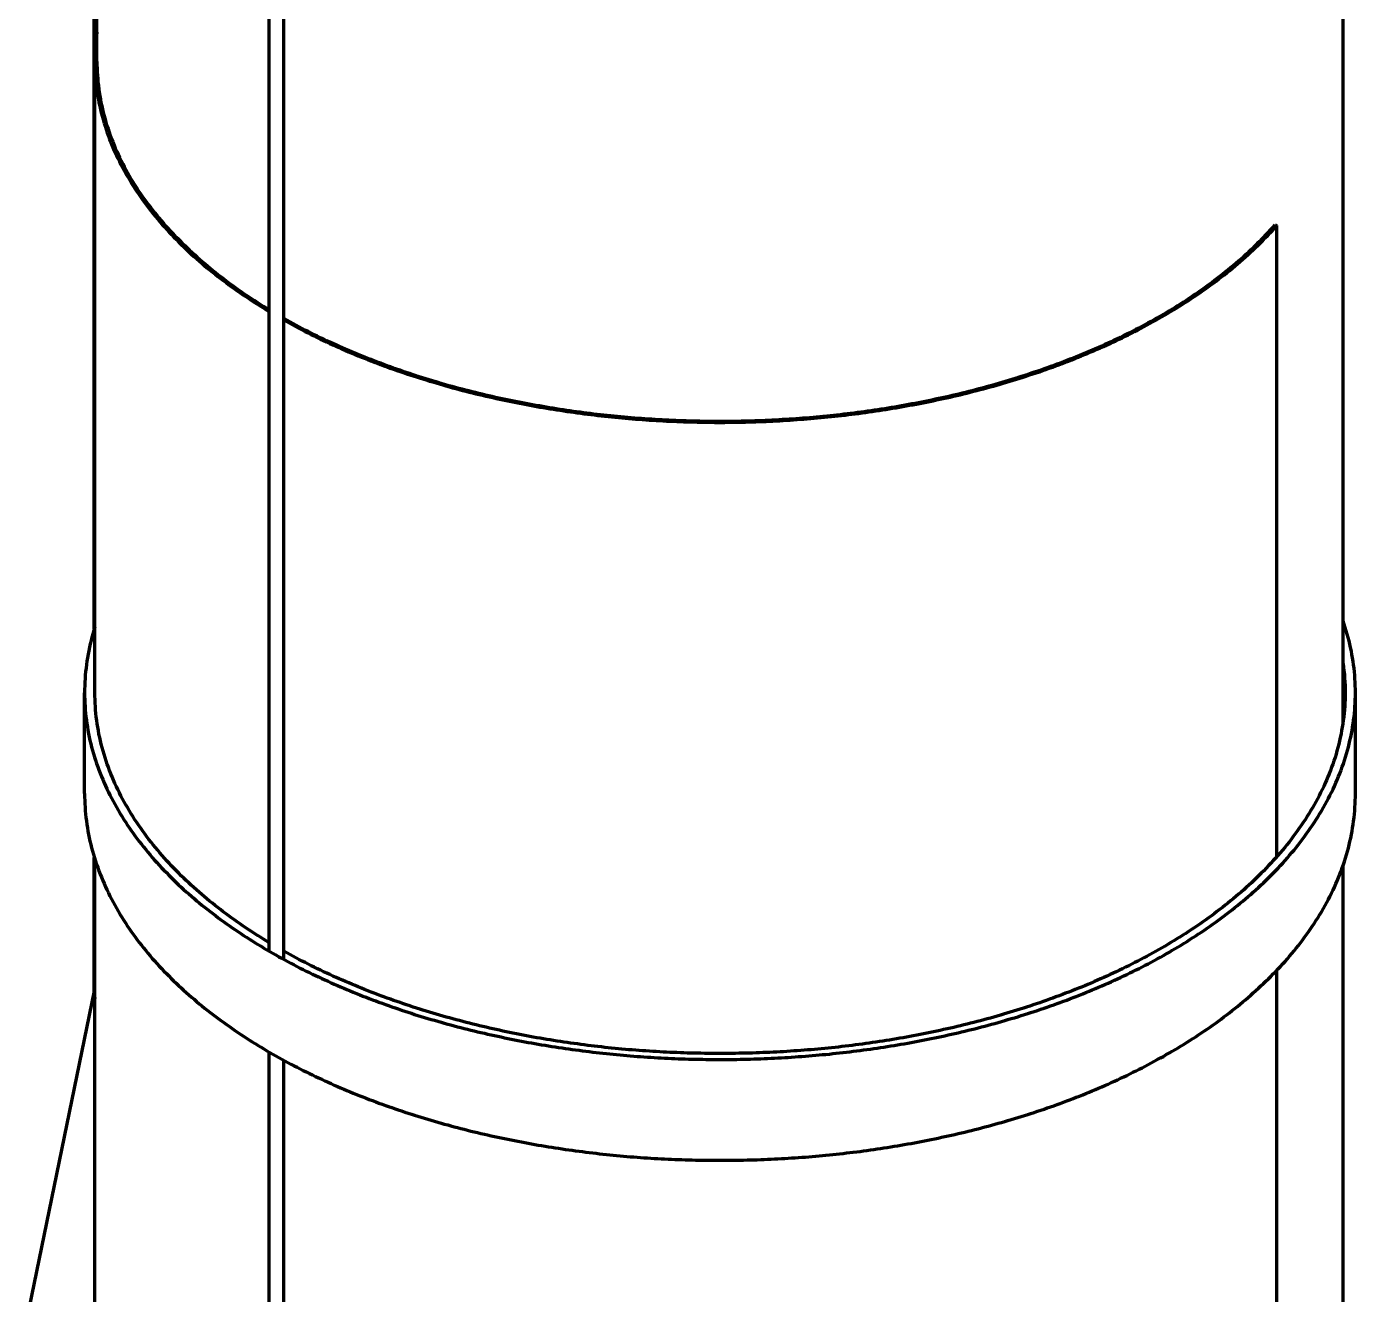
# Model space of a CAD drawing. Header units: millimetres. Extents: x 0 to 2208, y 0 to 420.
# Drawn here: x 184.68 to 204.03, y 59.32 to 77.79 of the extents above; entities that cross this region are included whole.
import ezdxf

# ---------------------------------------------------------------- set-up
doc = ezdxf.new("R2010")
doc.units = ezdxf.units.MM
doc.layers.add('01-VISIBLE', color=7, linetype='CONTINUOUS', lineweight=70)

msp = doc.modelspace()

# ---------------------------------------------------------------- linework, layer by layer
at = {"layer": '01-VISIBLE'}
for p, q in [((185.7, 77.284), (185.7, 84.519)), ((203.85, 67.662), (203.85, 84.519)), ((188.21, 64.322), (188.21, 81.179)), ((188.422, 64.202), (188.422, 81.057)), ((185.661, 69.017), (185.661, 78.657)), ((185.67, 68.088), (185.67, 77.284)), ((202.861, 74.905), (202.888, 74.897)), ((202.888, 65.701), (202.888, 74.897)), ((185.52, 66.618), (185.52, 68.088)), ((204.03, 66.618), (204.03, 68.088)), ((185.661, 63.709), (185.661, 65.689)), ((185.67, 58.113), (185.67, 65.66)), ((203.85, 45.569), (203.85, 65.57)), ((202.888, 55.727), (202.888, 64.047)), ((185.661, 63.744), (184.675, 58.947)), ((188.21, 41.982), (188.21, 62.852)), ((188.422, 41.86), (188.422, 62.733))]:
    msp.add_line(p, q, dxfattribs=at)
for points in [[(185.7, 77.71), (185.693, 77.657), (185.687, 77.604), (185.682, 77.551), (185.678, 77.498), (185.675, 77.444), (185.672, 77.391), (185.671, 77.337), (185.67, 77.284)], [(185.67, 77.284), (185.671, 77.233), (185.672, 77.183), (185.674, 77.132), (185.677, 77.082), (185.681, 77.032), (185.686, 76.982), (185.691, 76.931), (185.697, 76.881), (185.704, 76.831), (185.712, 76.781), (185.721, 76.732), (185.73, 76.682), (185.741, 76.633), (185.752, 76.583), (185.763, 76.534), (185.776, 76.486), (185.789, 76.437), (185.804, 76.388), (185.818, 76.34), (185.834, 76.292), (185.85, 76.244), (185.867, 76.197), (185.885, 76.15), (185.903, 76.103), (185.922, 76.056), (185.942, 76.009), (185.962, 75.963), (185.983, 75.917), (186.005, 75.872), (186.027, 75.826), (186.05, 75.781), (186.074, 75.737), (186.098, 75.692), (186.122, 75.648), (186.148, 75.605), (186.173, 75.561), (186.199, 75.518), (186.226, 75.475), (186.254, 75.433), (186.281, 75.391), (186.31, 75.349), (186.338, 75.307), (186.368, 75.266), (186.397, 75.226), (186.428, 75.185), (186.458, 75.145), (186.489, 75.105), (186.521, 75.066), (186.553, 75.027), (186.585, 74.988), (186.618, 74.949), (186.651, 74.911), (186.684, 74.873), (186.718, 74.836), (186.752, 74.799), (186.787, 74.762), (186.821, 74.726), (186.857, 74.689), (186.892, 74.654), (186.928, 74.618), (186.964, 74.583), (187.001, 74.548), (187.038, 74.513), (187.075, 74.479), (187.112, 74.445), (187.15, 74.412), (187.188, 74.378), (187.226, 74.345), (187.264, 74.313), (187.303, 74.28), (187.342, 74.248), (187.381, 74.217), (187.421, 74.185), (187.46, 74.154), (187.5, 74.123), (187.54, 74.092), (187.581, 74.062), (187.621, 74.032), (187.662, 74.002), (187.703, 73.973), (187.744, 73.944), (187.786, 73.915), (187.827, 73.886), (187.869, 73.858), (187.911, 73.83), (187.953, 73.802), (187.996, 73.775), (188.038, 73.748), (188.081, 73.721), (188.124, 73.694), (188.167, 73.668), (188.21, 73.642)], [(185.7, 77.284), (185.701, 77.234), (185.702, 77.184), (185.704, 77.134), (185.707, 77.084), (185.711, 77.034), (185.715, 76.984), (185.721, 76.934), (185.727, 76.885), (185.734, 76.835), (185.742, 76.786), (185.75, 76.737), (185.759, 76.687), (185.77, 76.638), (185.78, 76.59), (185.792, 76.541), (185.805, 76.492), (185.818, 76.444), (185.832, 76.396), (185.846, 76.348), (185.862, 76.301), (185.878, 76.253), (185.895, 76.206), (185.912, 76.159), (185.93, 76.113), (185.949, 76.066), (185.968, 76.02), (185.988, 75.974), (186.009, 75.929), (186.031, 75.884), (186.053, 75.839), (186.075, 75.794), (186.098, 75.75), (186.122, 75.706), (186.146, 75.662), (186.171, 75.618), (186.196, 75.575), (186.222, 75.533), (186.249, 75.49), (186.276, 75.448), (186.303, 75.406), (186.331, 75.365), (186.36, 75.323), (186.389, 75.283), (186.418, 75.242), (186.448, 75.202), (186.478, 75.162), (186.509, 75.123), (186.54, 75.083), (186.571, 75.044), (186.603, 75.006), (186.635, 74.968), (186.668, 74.93), (186.701, 74.892), (186.734, 74.855), (186.768, 74.818), (186.802, 74.782), (186.837, 74.745), (186.872, 74.709), (186.907, 74.674), (186.942, 74.638), (186.978, 74.603), (187.014, 74.569), (187.05, 74.534), (187.087, 74.5), (187.124, 74.467), (187.161, 74.433), (187.199, 74.4), (187.236, 74.367), (187.275, 74.335), (187.313, 74.303), (187.351, 74.271), (187.39, 74.239), (187.429, 74.208), (187.468, 74.177), (187.508, 74.146), (187.548, 74.116), (187.588, 74.085), (187.628, 74.056), (187.668, 74.026), (187.709, 73.997), (187.749, 73.968), (187.79, 73.939), (187.832, 73.911), (187.873, 73.882), (187.914, 73.854), (187.956, 73.827), (187.998, 73.8), (188.04, 73.772), (188.082, 73.746), (188.125, 73.719), (188.167, 73.693), (188.21, 73.667)], [(188.422, 73.543), (188.466, 73.518), (188.509, 73.494), (188.553, 73.47), (188.597, 73.446), (188.641, 73.422), (188.686, 73.399), (188.73, 73.376), (188.775, 73.353), (188.819, 73.331), (188.864, 73.308), (188.909, 73.286), (188.954, 73.264), (188.999, 73.243), (189.044, 73.221), (189.09, 73.2), (189.135, 73.179), (189.181, 73.159), (189.226, 73.138), (189.272, 73.118), (189.318, 73.098), (189.364, 73.078), (189.41, 73.058), (189.456, 73.039), (189.502, 73.02), (189.548, 73.001), (189.595, 72.982), (189.641, 72.964), (189.688, 72.945), (189.734, 72.927), (189.781, 72.909), (189.828, 72.892), (189.875, 72.874), (189.922, 72.857), (189.969, 72.84), (190.016, 72.823), (190.063, 72.806), (190.11, 72.79), (190.158, 72.773), (190.205, 72.757), (190.252, 72.742), (190.3, 72.726), (190.347, 72.71), (190.395, 72.695), (190.443, 72.68), (190.491, 72.665), (190.538, 72.651), (190.586, 72.636), (190.634, 72.622), (190.682, 72.608), (190.73, 72.594), (190.778, 72.58), (190.826, 72.566), (190.875, 72.553), (190.923, 72.54), (190.971, 72.527), (191.02, 72.514), (191.068, 72.502), (191.117, 72.489), (191.165, 72.477), (191.214, 72.465), (191.262, 72.453), (191.311, 72.441), (191.359, 72.43), (191.408, 72.418), (191.457, 72.407), (191.506, 72.396), (191.555, 72.385), (191.604, 72.375), (191.652, 72.364), (191.701, 72.354), (191.75, 72.344), (191.799, 72.334), (191.848, 72.324), (191.898, 72.315), (191.947, 72.305), (191.996, 72.296), (192.045, 72.287), (192.094, 72.278), (192.144, 72.27), (192.193, 72.261), (192.242, 72.253), (192.292, 72.244), (192.341, 72.236), (192.39, 72.229), (192.44, 72.221), (192.489, 72.213), (192.539, 72.206), (192.588, 72.199), (192.638, 72.192), (192.687, 72.185), (192.737, 72.178), (192.786, 72.172), (192.836, 72.165), (192.886, 72.159), (192.935, 72.153), (192.985, 72.147), (193.035, 72.142), (193.084, 72.136), (193.134, 72.131), (193.184, 72.126), (193.234, 72.121), (193.284, 72.116), (193.333, 72.111), (193.383, 72.106), (193.433, 72.102), (193.483, 72.098), (193.533, 72.094), (193.583, 72.09), (193.632, 72.086), (193.682, 72.083), (193.732, 72.079), (193.782, 72.076), (193.832, 72.073), (193.882, 72.07), (193.932, 72.067), (193.982, 72.064), (194.032, 72.062), (194.082, 72.06), (194.132, 72.058), (194.182, 72.056), (194.232, 72.054), (194.282, 72.052), (194.332, 72.051), (194.382, 72.049), (194.432, 72.048), (194.482, 72.047), (194.532, 72.046), (194.582, 72.046), (194.632, 72.045), (194.682, 72.045), (194.732, 72.044), (194.782, 72.044), (194.832, 72.044), (194.882, 72.045), (194.932, 72.045), (194.982, 72.046), (195.032, 72.046), (195.082, 72.047), (195.132, 72.048), (195.182, 72.05), (195.232, 72.051), (195.282, 72.053), (195.332, 72.054), (195.382, 72.056), (195.432, 72.058), (195.482, 72.06), (195.532, 72.063), (195.582, 72.065), (195.632, 72.068), (195.682, 72.071), (195.732, 72.074), (195.782, 72.077), (195.832, 72.08), (195.882, 72.083), (195.932, 72.087), (195.981, 72.091), (196.031, 72.095), (196.081, 72.099), (196.131, 72.103), (196.181, 72.108), (196.231, 72.112), (196.28, 72.117), (196.33, 72.122), (196.38, 72.127), (196.43, 72.132), (196.479, 72.138), (196.529, 72.143), (196.579, 72.149), (196.629, 72.155), (196.678, 72.161), (196.728, 72.167), (196.777, 72.173), (196.827, 72.18), (196.877, 72.187), (196.926, 72.194), (196.976, 72.201), (197.025, 72.208), (197.075, 72.215), (197.124, 72.223), (197.174, 72.231), (197.223, 72.239), (197.272, 72.247), (197.322, 72.255), (197.371, 72.263), (197.42, 72.272), (197.47, 72.281), (197.519, 72.29), (197.568, 72.299), (197.617, 72.308), (197.666, 72.317), (197.715, 72.327), (197.764, 72.337), (197.813, 72.347), (197.862, 72.357), (197.911, 72.367), (197.96, 72.378), (198.009, 72.388), (198.058, 72.399), (198.107, 72.41), (198.155, 72.421), (198.204, 72.433), (198.253, 72.444), (198.302, 72.456), (198.35, 72.468), (198.399, 72.48), (198.447, 72.492), (198.496, 72.505), (198.544, 72.518), (198.592, 72.53), (198.641, 72.543), (198.689, 72.557), (198.737, 72.57), (198.785, 72.584), (198.833, 72.597), (198.881, 72.611), (198.929, 72.625), (198.977, 72.64), (199.025, 72.654), (199.073, 72.669), (199.121, 72.684), (199.168, 72.699), (199.216, 72.714), (199.264, 72.73), (199.311, 72.746), (199.358, 72.762), (199.406, 72.778), (199.453, 72.794), (199.5, 72.811), (199.547, 72.827), (199.595, 72.844), (199.642, 72.861), (199.688, 72.879), (199.735, 72.896), (199.782, 72.914), (199.829, 72.932), (199.875, 72.95), (199.922, 72.968), (199.968, 72.987), (200.015, 73.006), (200.061, 73.025), (200.107, 73.044), (200.153, 73.063), (200.199, 73.083), (200.245, 73.103), (200.291, 73.123), (200.337, 73.143), (200.382, 73.164), (200.428, 73.185), (200.473, 73.206), (200.518, 73.227), (200.564, 73.248), (200.609, 73.27), (200.654, 73.292), (200.699, 73.314), (200.743, 73.337), (200.788, 73.359), (200.832, 73.382), (200.877, 73.405), (200.921, 73.429), (200.965, 73.452), (201.009, 73.476), (201.053, 73.5), (201.097, 73.524), (201.14, 73.549), (201.184, 73.574), (201.227, 73.599), (201.27, 73.624), (201.313, 73.65), (201.356, 73.676), (201.399, 73.702), (201.441, 73.728), (201.483, 73.755), (201.526, 73.782), (201.568, 73.809), (201.609, 73.836), (201.651, 73.864), (201.692, 73.892), (201.734, 73.92), (201.775, 73.949), (201.816, 73.978), (201.856, 74.007), (201.897, 74.036), (201.937, 74.066), (201.977, 74.096), (202.017, 74.126), (202.057, 74.157), (202.096, 74.187), (202.135, 74.219), (202.174, 74.25), (202.213, 74.282), (202.251, 74.314), (202.29, 74.346), (202.328, 74.379), (202.365, 74.411), (202.403, 74.445), (202.44, 74.478), (202.477, 74.512), (202.513, 74.546), (202.549, 74.581), (202.585, 74.615), (202.621, 74.651), (202.656, 74.686), (202.691, 74.722), (202.726, 74.758), (202.76, 74.794), (202.794, 74.831), (202.828, 74.868), (202.861, 74.905)], [(188.422, 73.518), (188.466, 73.494), (188.51, 73.47), (188.554, 73.446), (188.598, 73.422), (188.642, 73.399), (188.687, 73.375), (188.731, 73.352), (188.776, 73.33), (188.821, 73.307), (188.865, 73.285), (188.91, 73.263), (188.956, 73.241), (189.001, 73.22), (189.046, 73.198), (189.092, 73.177), (189.137, 73.156), (189.183, 73.136), (189.229, 73.115), (189.274, 73.095), (189.32, 73.075), (189.366, 73.055), (189.413, 73.036), (189.459, 73.016), (189.505, 72.997), (189.552, 72.978), (189.598, 72.96), (189.645, 72.941), (189.691, 72.923), (189.738, 72.905), (189.785, 72.887), (189.832, 72.869), (189.879, 72.852), (189.926, 72.835), (189.973, 72.818), (190.02, 72.801), (190.068, 72.784), (190.115, 72.768), (190.162, 72.752), (190.21, 72.736), (190.257, 72.72), (190.305, 72.704), (190.353, 72.689), (190.4, 72.674), (190.448, 72.659), (190.496, 72.644), (190.544, 72.629), (190.592, 72.615), (190.64, 72.601), (190.688, 72.587), (190.736, 72.573), (190.784, 72.559), (190.833, 72.545), (190.881, 72.532), (190.929, 72.519), (190.978, 72.506), (191.026, 72.493), (191.075, 72.481), (191.123, 72.468), (191.172, 72.456), (191.221, 72.444), (191.269, 72.432), (191.318, 72.421), (191.367, 72.409), (191.416, 72.398), (191.465, 72.387), (191.513, 72.376), (191.562, 72.365), (191.611, 72.355), (191.66, 72.344), (191.709, 72.334), (191.759, 72.324), (191.808, 72.314), (191.857, 72.304), (191.906, 72.295), (191.955, 72.286), (192.005, 72.276), (192.054, 72.267), (192.103, 72.259), (192.153, 72.25), (192.202, 72.241), (192.251, 72.233), (192.301, 72.225), (192.35, 72.217), (192.4, 72.209), (192.449, 72.202), (192.499, 72.194), (192.548, 72.187), (192.598, 72.18), (192.648, 72.173), (192.697, 72.166), (192.747, 72.159), (192.797, 72.153), (192.846, 72.146), (192.896, 72.14), (192.946, 72.134), (192.996, 72.128), (193.045, 72.123), (193.095, 72.117), (193.145, 72.112), (193.195, 72.107), (193.245, 72.102), (193.295, 72.097), (193.345, 72.092), (193.394, 72.088), (193.444, 72.084), (193.494, 72.079), (193.544, 72.075), (193.594, 72.071), (193.644, 72.068), (193.694, 72.064), (193.744, 72.061), (193.794, 72.058), (193.844, 72.055), (193.894, 72.052), (193.944, 72.049), (193.994, 72.046), (194.044, 72.044), (194.094, 72.042), (194.145, 72.04), (194.195, 72.038), (194.245, 72.036), (194.295, 72.034), (194.345, 72.033), (194.395, 72.032), (194.445, 72.031), (194.495, 72.03), (194.545, 72.029), (194.595, 72.028), (194.645, 72.028), (194.696, 72.027), (194.746, 72.027), (194.796, 72.027), (194.846, 72.027), (194.896, 72.028), (194.946, 72.028), (194.996, 72.029), (195.046, 72.029), (195.096, 72.03), (195.147, 72.031), (195.197, 72.033), (195.247, 72.034), (195.297, 72.036), (195.347, 72.037), (195.397, 72.039), (195.447, 72.041), (195.497, 72.044), (195.547, 72.046), (195.597, 72.049), (195.647, 72.051), (195.697, 72.054), (195.747, 72.057), (195.797, 72.06), (195.847, 72.064), (195.897, 72.067), (195.947, 72.071), (195.997, 72.075), (196.047, 72.079), (196.097, 72.083), (196.147, 72.087), (196.197, 72.092), (196.247, 72.096), (196.297, 72.101), (196.347, 72.106), (196.397, 72.111), (196.446, 72.116), (196.496, 72.122), (196.546, 72.127), (196.596, 72.133), (196.645, 72.139), (196.695, 72.145), (196.745, 72.152), (196.795, 72.158), (196.844, 72.165), (196.894, 72.171), (196.944, 72.178), (196.993, 72.185), (197.043, 72.193), (197.092, 72.2), (197.142, 72.208), (197.191, 72.215), (197.241, 72.223), (197.29, 72.232), (197.34, 72.24), (197.389, 72.248), (197.438, 72.257), (197.488, 72.266), (197.537, 72.275), (197.586, 72.284), (197.636, 72.293), (197.685, 72.303), (197.734, 72.312), (197.783, 72.322), (197.832, 72.332), (197.881, 72.342), (197.93, 72.353), (197.979, 72.363), (198.028, 72.374), (198.077, 72.385), (198.126, 72.396), (198.175, 72.407), (198.224, 72.419), (198.272, 72.43), (198.321, 72.442), (198.37, 72.454), (198.418, 72.466), (198.467, 72.479), (198.516, 72.491), (198.564, 72.504), (198.612, 72.517), (198.661, 72.53), (198.709, 72.543), (198.757, 72.556), (198.806, 72.57), (198.854, 72.584), (198.902, 72.598), (198.95, 72.612), (198.998, 72.627), (199.046, 72.641), (199.094, 72.656), (199.142, 72.671), (199.189, 72.686), (199.237, 72.701), (199.285, 72.717), (199.332, 72.733), (199.38, 72.749), (199.427, 72.765), (199.475, 72.781), (199.522, 72.798), (199.569, 72.815), (199.616, 72.832), (199.663, 72.849), (199.71, 72.866), (199.757, 72.884), (199.804, 72.902), (199.851, 72.92), (199.898, 72.938), (199.944, 72.956), (199.991, 72.975), (200.037, 72.994), (200.083, 73.013), (200.13, 73.032), (200.176, 73.052), (200.222, 73.071), (200.268, 73.091), (200.314, 73.111), (200.36, 73.132), (200.405, 73.152), (200.451, 73.173), (200.496, 73.194), (200.542, 73.216), (200.587, 73.237), (200.632, 73.259), (200.677, 73.281), (200.722, 73.303), (200.767, 73.325), (200.811, 73.348), (200.856, 73.371), (200.9, 73.394), (200.945, 73.418), (200.989, 73.441), (201.033, 73.465), (201.077, 73.489), (201.121, 73.514), (201.164, 73.538), (201.208, 73.563), (201.251, 73.588), (201.294, 73.614), (201.337, 73.64), (201.38, 73.665), (201.423, 73.692), (201.466, 73.718), (201.508, 73.745), (201.55, 73.772), (201.592, 73.799), (201.634, 73.826), (201.676, 73.854), (201.717, 73.882), (201.759, 73.911), (201.8, 73.939), (201.841, 73.968), (201.882, 73.997), (201.922, 74.027), (201.962, 74.056), (202.003, 74.086), (202.042, 74.117), (202.082, 74.147), (202.122, 74.178), (202.161, 74.209), (202.2, 74.241), (202.239, 74.273), (202.277, 74.305), (202.315, 74.337), (202.353, 74.37), (202.391, 74.403), (202.429, 74.436), (202.466, 74.47), (202.503, 74.504), (202.539, 74.538), (202.576, 74.572), (202.612, 74.607), (202.647, 74.642), (202.683, 74.678), (202.718, 74.714), (202.753, 74.75), (202.787, 74.786), (202.821, 74.823), (202.855, 74.86), (202.888, 74.897)], [(204.03, 68.088), (204.03, 68.139), (204.029, 68.19), (204.027, 68.241), (204.024, 68.291), (204.02, 68.342), (204.015, 68.393), (204.01, 68.443), (204.004, 68.494), (203.997, 68.544), (203.989, 68.595), (203.98, 68.645), (203.971, 68.695), (203.96, 68.745), (203.949, 68.794), (203.937, 68.844), (203.925, 68.893), (203.911, 68.942), (203.897, 68.991), (203.882, 69.04), (203.867, 69.088), (203.85, 69.137)], [(185.67, 69.046), (185.655, 68.997), (185.641, 68.948), (185.628, 68.898), (185.615, 68.849), (185.603, 68.799), (185.592, 68.749), (185.581, 68.699), (185.572, 68.648), (185.563, 68.598), (185.555, 68.547), (185.548, 68.497), (185.541, 68.446), (185.536, 68.395), (185.531, 68.344), (185.527, 68.293), (185.524, 68.242), (185.522, 68.19), (185.521, 68.139), (185.52, 68.088)], [(203.85, 68.514), (203.857, 68.461), (203.864, 68.408), (203.869, 68.355), (203.873, 68.302), (203.876, 68.248), (203.879, 68.195), (203.88, 68.141), (203.88, 68.088)], [(185.52, 68.088), (185.521, 68.038), (185.522, 67.988), (185.524, 67.938), (185.527, 67.888), (185.531, 67.838), (185.535, 67.788), (185.54, 67.738), (185.546, 67.688), (185.553, 67.639), (185.561, 67.589), (185.569, 67.54), (185.578, 67.491), (185.588, 67.442), (185.599, 67.393), (185.611, 67.344), (185.623, 67.296), (185.636, 67.247), (185.649, 67.199), (185.664, 67.151), (185.679, 67.103), (185.695, 67.056), (185.711, 67.009), (185.728, 66.962), (185.746, 66.915), (185.765, 66.868), (185.784, 66.822), (185.804, 66.776), (185.824, 66.73), (185.845, 66.685), (185.867, 66.64), (185.889, 66.595), (185.912, 66.55), (185.935, 66.506), (185.959, 66.462), (185.984, 66.418), (186.009, 66.375), (186.034, 66.332), (186.061, 66.289), (186.087, 66.247), (186.114, 66.205), (186.142, 66.163), (186.17, 66.122), (186.198, 66.08), (186.227, 66.04), (186.257, 65.999), (186.287, 65.959), (186.317, 65.919), (186.348, 65.88), (186.379, 65.84), (186.41, 65.802), (186.442, 65.763), (186.475, 65.725), (186.507, 65.687), (186.541, 65.649), (186.574, 65.612), (186.608, 65.575), (186.642, 65.538), (186.676, 65.502), (186.711, 65.466), (186.746, 65.43), (186.782, 65.395), (186.817, 65.36), (186.853, 65.325), (186.89, 65.291), (186.926, 65.257), (186.963, 65.223), (187.001, 65.189), (187.038, 65.156), (187.076, 65.123), (187.114, 65.091), (187.152, 65.058), (187.19, 65.026), (187.229, 64.994), (187.268, 64.963), (187.307, 64.932), (187.347, 64.901), (187.386, 64.87), (187.426, 64.84), (187.466, 64.81), (187.507, 64.78), (187.547, 64.751), (187.588, 64.722), (187.629, 64.693), (187.67, 64.664), (187.711, 64.636), (187.752, 64.608), (187.794, 64.58), (187.836, 64.552), (187.878, 64.525), (187.92, 64.498), (187.962, 64.471), (188.005, 64.445), (188.047, 64.419), (188.09, 64.393), (188.133, 64.367), (188.176, 64.342), (188.22, 64.316), (188.263, 64.291), (188.307, 64.267), (188.35, 64.242), (188.394, 64.218), (188.438, 64.194), (188.482, 64.17), (188.526, 64.147), (188.571, 64.123), (188.615, 64.1), (188.66, 64.077), (188.704, 64.055), (188.749, 64.033), (188.794, 64.01), (188.839, 63.989), (188.884, 63.967), (188.929, 63.946), (188.975, 63.924), (189.02, 63.903), (189.066, 63.883), (189.111, 63.862), (189.157, 63.842), (189.203, 63.822), (189.249, 63.802), (189.295, 63.782), (189.341, 63.763), (189.387, 63.743), (189.434, 63.724), (189.48, 63.706), (189.527, 63.687), (189.573, 63.669), (189.62, 63.65), (189.667, 63.632), (189.713, 63.615), (189.76, 63.597), (189.807, 63.58), (189.854, 63.563), (189.901, 63.546), (189.949, 63.529), (189.996, 63.512), (190.043, 63.496), (190.09, 63.48), (190.138, 63.464), (190.185, 63.448), (190.233, 63.432), (190.281, 63.417), (190.328, 63.402), (190.376, 63.387), (190.424, 63.372), (190.472, 63.357), (190.52, 63.343), (190.568, 63.329), (190.616, 63.315), (190.664, 63.301), (190.712, 63.287), (190.76, 63.274), (190.809, 63.26), (190.857, 63.247), (190.905, 63.234), (190.954, 63.221), (191.002, 63.209), (191.051, 63.196), (191.099, 63.184), (191.148, 63.172), (191.196, 63.16), (191.245, 63.149), (191.294, 63.137), (191.343, 63.126), (191.391, 63.115), (191.44, 63.104), (191.489, 63.093), (191.538, 63.082), (191.587, 63.072), (191.636, 63.061), (191.685, 63.051), (191.734, 63.041), (191.783, 63.032), (191.832, 63.022), (191.882, 63.012), (191.931, 63.003), (191.98, 62.994), (192.029, 62.985), (192.078, 62.976), (192.128, 62.968), (192.177, 62.959), (192.227, 62.951), (192.276, 62.943), (192.325, 62.935), (192.375, 62.927), (192.424, 62.92), (192.474, 62.912), (192.523, 62.905), (192.573, 62.898), (192.623, 62.891), (192.672, 62.884), (192.722, 62.878), (192.771, 62.871), (192.821, 62.865), (192.871, 62.859), (192.921, 62.853), (192.97, 62.847), (193.02, 62.842), (193.07, 62.836), (193.12, 62.831), (193.169, 62.826), (193.219, 62.821), (193.269, 62.816), (193.319, 62.811), (193.369, 62.807), (193.419, 62.802), (193.468, 62.798), (193.518, 62.794), (193.568, 62.79), (193.618, 62.786), (193.668, 62.783), (193.718, 62.78), (193.768, 62.776), (193.818, 62.773), (193.868, 62.77), (193.918, 62.768), (193.968, 62.765), (194.018, 62.762), (194.068, 62.76), (194.118, 62.758), (194.168, 62.756), (194.218, 62.754), (194.268, 62.753), (194.318, 62.751), (194.368, 62.75), (194.418, 62.749), (194.468, 62.747), (194.518, 62.747), (194.568, 62.746), (194.619, 62.745), (194.669, 62.745), (194.719, 62.745), (194.769, 62.745), (194.819, 62.745), (194.869, 62.745), (194.919, 62.745), (194.969, 62.746), (195.019, 62.746), (195.069, 62.747), (195.119, 62.748), (195.169, 62.749), (195.219, 62.751), (195.269, 62.752), (195.319, 62.754), (195.369, 62.756), (195.419, 62.757), (195.469, 62.76), (195.519, 62.762), (195.569, 62.764), (195.619, 62.767), (195.669, 62.77), (195.719, 62.772), (195.769, 62.775), (195.819, 62.779), (195.869, 62.782), (195.919, 62.786), (195.969, 62.789), (196.019, 62.793), (196.069, 62.797), (196.119, 62.801), (196.169, 62.805), (196.219, 62.81), (196.269, 62.815), (196.318, 62.819), (196.368, 62.824), (196.418, 62.829), (196.468, 62.835), (196.518, 62.84), (196.567, 62.846), (196.617, 62.851), (196.667, 62.857), (196.716, 62.863), (196.766, 62.87), (196.816, 62.876), (196.865, 62.883), (196.915, 62.889), (196.965, 62.896), (197.014, 62.903), (197.064, 62.91), (197.113, 62.918), (197.163, 62.925), (197.212, 62.933), (197.262, 62.941), (197.311, 62.949), (197.361, 62.957), (197.41, 62.966), (197.459, 62.974), (197.509, 62.983), (197.558, 62.992), (197.607, 63.001), (197.656, 63.01), (197.705, 63.019), (197.755, 63.029), (197.804, 63.039), (197.853, 63.049), (197.902, 63.059), (197.951, 63.069), (198, 63.079), (198.049, 63.09), (198.098, 63.101), (198.146, 63.112), (198.195, 63.123), (198.244, 63.134), (198.293, 63.145), (198.341, 63.157), (198.39, 63.169), (198.439, 63.181), (198.487, 63.193), (198.536, 63.205), (198.584, 63.218), (198.633, 63.231), (198.681, 63.244), (198.729, 63.257), (198.778, 63.27), (198.826, 63.283), (198.874, 63.297), (198.922, 63.311), (198.97, 63.325), (199.018, 63.339), (199.066, 63.353), (199.114, 63.368), (199.162, 63.383), (199.21, 63.398), (199.257, 63.413), (199.305, 63.428), (199.353, 63.444), (199.4, 63.46), (199.448, 63.475), (199.495, 63.492), (199.542, 63.508), (199.59, 63.524), (199.637, 63.541), (199.684, 63.558), (199.731, 63.575), (199.778, 63.592), (199.825, 63.61), (199.872, 63.628), (199.919, 63.646), (199.965, 63.664), (200.012, 63.682), (200.058, 63.701), (200.105, 63.719), (200.151, 63.738), (200.197, 63.757), (200.244, 63.777), (200.29, 63.796), (200.336, 63.816), (200.381, 63.836), (200.427, 63.857), (200.473, 63.877), (200.519, 63.898), (200.564, 63.919), (200.609, 63.94), (200.655, 63.961), (200.7, 63.983), (200.745, 64.005), (200.79, 64.027), (200.835, 64.049), (200.879, 64.071), (200.924, 64.094), (200.968, 64.117), (201.013, 64.14), (201.057, 64.164), (201.101, 64.187), (201.145, 64.211), (201.189, 64.236), (201.233, 64.26), (201.276, 64.285), (201.32, 64.31)], [(188.21, 64.446), (188.167, 64.472), (188.124, 64.498), (188.081, 64.525), (188.038, 64.552), (187.996, 64.579), (187.953, 64.607), (187.911, 64.634), (187.869, 64.662), (187.827, 64.691), (187.786, 64.719), (187.744, 64.748), (187.703, 64.777), (187.662, 64.807), (187.621, 64.836), (187.581, 64.866), (187.54, 64.897), (187.5, 64.927), (187.46, 64.958), (187.421, 64.989), (187.381, 65.021), (187.342, 65.052), (187.303, 65.084), (187.264, 65.117), (187.226, 65.149), (187.188, 65.182), (187.15, 65.216), (187.112, 65.249), (187.075, 65.283), (187.038, 65.317), (187.001, 65.352), (186.964, 65.387), (186.928, 65.422), (186.892, 65.458), (186.857, 65.493), (186.821, 65.53), (186.787, 65.566), (186.752, 65.603), (186.718, 65.64), (186.684, 65.677), (186.651, 65.715), (186.618, 65.753), (186.585, 65.792), (186.553, 65.831), (186.521, 65.87), (186.489, 65.909), (186.458, 65.949), (186.428, 65.989), (186.397, 66.03), (186.368, 66.07), (186.338, 66.112), (186.31, 66.153), (186.281, 66.195), (186.254, 66.237), (186.226, 66.279), (186.199, 66.322), (186.173, 66.365), (186.148, 66.409), (186.122, 66.452), (186.098, 66.496), (186.074, 66.541), (186.05, 66.586), (186.027, 66.631), (186.005, 66.676), (185.983, 66.721), (185.962, 66.767), (185.942, 66.814), (185.922, 66.86), (185.903, 66.907), (185.885, 66.954), (185.867, 67.001), (185.85, 67.048), (185.834, 67.096), (185.818, 67.144), (185.804, 67.192), (185.789, 67.241), (185.776, 67.29), (185.763, 67.338), (185.752, 67.388), (185.741, 67.437), (185.73, 67.486), (185.721, 67.536), (185.712, 67.586), (185.704, 67.635), (185.697, 67.685), (185.691, 67.735), (185.686, 67.786), (185.681, 67.836), (185.677, 67.886), (185.674, 67.937), (185.672, 67.987), (185.671, 68.037), (185.67, 68.088)], [(203.88, 68.088), (203.88, 68.037), (203.879, 67.987), (203.877, 67.937), (203.874, 67.886), (203.87, 67.836), (203.865, 67.786), (203.86, 67.736), (203.854, 67.686), (203.847, 67.636), (203.839, 67.586), (203.83, 67.536), (203.821, 67.487), (203.81, 67.437), (203.799, 67.388), (203.788, 67.339), (203.775, 67.29), (203.762, 67.242), (203.748, 67.193), (203.733, 67.145), (203.717, 67.097), (203.701, 67.049), (203.684, 67.002), (203.666, 66.955), (203.648, 66.908), (203.629, 66.861), (203.609, 66.814), (203.589, 66.768), (203.568, 66.722), (203.546, 66.677), (203.524, 66.632), (203.501, 66.587), (203.478, 66.542), (203.454, 66.498), (203.429, 66.454), (203.404, 66.41), (203.378, 66.366), (203.352, 66.323), (203.325, 66.281), (203.298, 66.238), (203.27, 66.196), (203.242, 66.154), (203.213, 66.113), (203.184, 66.072), (203.155, 66.031), (203.124, 65.991), (203.094, 65.95), (203.063, 65.911), (203.031, 65.871), (203, 65.832), (202.967, 65.793), (202.935, 65.755), (202.902, 65.717), (202.868, 65.679), (202.834, 65.642), (202.8, 65.604), (202.766, 65.568), (202.731, 65.531), (202.696, 65.495), (202.66, 65.459), (202.625, 65.424), (202.588, 65.389), (202.552, 65.354), (202.515, 65.319), (202.478, 65.285), (202.441, 65.251), (202.403, 65.217), (202.365, 65.184), (202.327, 65.151), (202.289, 65.119), (202.25, 65.086), (202.211, 65.054), (202.172, 65.022), (202.133, 64.991), (202.093, 64.96), (202.053, 64.929), (202.013, 64.898), (201.973, 64.868), (201.932, 64.838), (201.891, 64.808), (201.85, 64.779), (201.809, 64.75), (201.768, 64.721), (201.726, 64.692), (201.684, 64.664), (201.642, 64.636), (201.6, 64.608), (201.558, 64.581), (201.516, 64.554), (201.473, 64.527), (201.43, 64.5), (201.387, 64.474), (201.344, 64.448), (201.301, 64.422), (201.257, 64.396), (201.214, 64.371)], [(201.32, 64.31), (201.363, 64.335), (201.406, 64.36), (201.45, 64.386), (201.492, 64.412), (201.535, 64.438), (201.578, 64.465), (201.62, 64.492), (201.663, 64.519), (201.705, 64.546), (201.747, 64.573), (201.789, 64.601), (201.83, 64.629), (201.872, 64.658), (201.913, 64.686), (201.954, 64.715), (201.995, 64.744), (202.035, 64.774), (202.076, 64.804), (202.116, 64.834), (202.156, 64.864), (202.196, 64.895), (202.235, 64.925), (202.275, 64.957), (202.314, 64.988), (202.353, 65.02), (202.391, 65.052), (202.43, 65.084), (202.468, 65.117), (202.506, 65.15), (202.543, 65.183), (202.581, 65.217), (202.618, 65.251), (202.655, 65.285), (202.691, 65.319), (202.727, 65.354), (202.763, 65.389), (202.799, 65.425), (202.834, 65.46), (202.869, 65.496), (202.904, 65.533), (202.938, 65.569), (202.972, 65.606), (203.005, 65.644), (203.039, 65.681), (203.071, 65.719), (203.104, 65.758), (203.136, 65.796), (203.168, 65.835), (203.199, 65.874), (203.23, 65.914), (203.26, 65.954), (203.29, 65.994), (203.32, 66.035), (203.349, 66.076), (203.378, 66.117), (203.406, 66.158), (203.434, 66.2), (203.461, 66.242), (203.488, 66.285), (203.514, 66.328), (203.54, 66.371), (203.565, 66.414), (203.589, 66.458), (203.613, 66.502), (203.637, 66.546), (203.66, 66.591), (203.682, 66.636), (203.704, 66.681), (203.725, 66.727), (203.746, 66.773), (203.766, 66.819), (203.785, 66.865), (203.803, 66.912), (203.821, 66.959), (203.839, 67.006), (203.855, 67.053), (203.871, 67.101), (203.886, 67.149), (203.901, 67.197), (203.915, 67.245), (203.928, 67.293), (203.94, 67.342), (203.951, 67.391), (203.962, 67.44), (203.972, 67.489), (203.981, 67.539), (203.99, 67.588), (203.998, 67.638), (204.004, 67.687), (204.011, 67.737), (204.016, 67.787), (204.02, 67.837), (204.024, 67.887), (204.027, 67.937), (204.029, 67.988), (204.03, 68.038), (204.03, 68.088)], [(185.52, 66.618), (185.521, 66.568), (185.522, 66.518), (185.524, 66.468), (185.527, 66.418), (185.531, 66.368), (185.535, 66.318), (185.54, 66.268), (185.546, 66.219), (185.553, 66.169), (185.561, 66.12), (185.569, 66.07), (185.578, 66.021), (185.588, 65.972), (185.599, 65.923), (185.611, 65.874), (185.623, 65.826), (185.636, 65.778), (185.649, 65.729), (185.664, 65.681), (185.679, 65.634), (185.695, 65.586), (185.711, 65.539), (185.728, 65.492), (185.746, 65.445), (185.765, 65.399), (185.784, 65.352), (185.804, 65.306), (185.824, 65.261), (185.845, 65.215), (185.867, 65.17), (185.889, 65.125), (185.912, 65.081), (185.935, 65.036), (185.959, 64.992), (185.984, 64.949), (186.009, 64.905), (186.034, 64.862), (186.061, 64.82), (186.087, 64.777), (186.114, 64.735), (186.142, 64.693), (186.17, 64.652), (186.198, 64.611), (186.227, 64.57), (186.257, 64.529), (186.287, 64.489), (186.317, 64.449), (186.348, 64.41), (186.379, 64.371), (186.41, 64.332), (186.442, 64.293), (186.475, 64.255), (186.507, 64.217), (186.541, 64.18), (186.574, 64.142), (186.608, 64.105), (186.642, 64.069), (186.676, 64.032), (186.711, 63.996), (186.746, 63.961), (186.782, 63.925), (186.817, 63.89), (186.853, 63.856), (186.89, 63.821), (186.926, 63.787), (186.963, 63.753), (187.001, 63.72), (187.038, 63.686), (187.076, 63.653), (187.114, 63.621), (187.152, 63.589), (187.19, 63.557), (187.229, 63.525), (187.268, 63.493), (187.307, 63.462), (187.347, 63.431), (187.386, 63.401), (187.426, 63.37), (187.466, 63.34), (187.507, 63.311), (187.547, 63.281), (187.588, 63.252), (187.629, 63.223), (187.67, 63.195), (187.711, 63.166), (187.752, 63.138), (187.794, 63.11), (187.836, 63.083), (187.878, 63.056), (187.92, 63.028), (187.962, 63.002), (188.005, 62.975), (188.047, 62.949), (188.09, 62.923), (188.133, 62.897), (188.176, 62.872), (188.22, 62.847), (188.263, 62.822), (188.307, 62.797), (188.35, 62.772), (188.394, 62.748), (188.438, 62.724), (188.482, 62.7), (188.526, 62.677), (188.571, 62.654), (188.615, 62.631), (188.66, 62.608), (188.704, 62.585), (188.749, 62.563), (188.794, 62.541), (188.839, 62.519), (188.884, 62.497), (188.929, 62.476), (188.975, 62.455), (189.02, 62.434), (189.066, 62.413), (189.111, 62.392), (189.157, 62.372), (189.203, 62.352), (189.249, 62.332), (189.295, 62.312), (189.341, 62.293), (189.387, 62.274), (189.434, 62.255), (189.48, 62.236), (189.527, 62.217), (189.573, 62.199), (189.62, 62.181), (189.667, 62.163), (189.713, 62.145), (189.76, 62.127), (189.807, 62.11), (189.854, 62.093), (189.901, 62.076), (189.949, 62.059), (189.996, 62.043), (190.043, 62.026), (190.09, 62.01), (190.138, 61.994), (190.185, 61.978), (190.233, 61.963), (190.281, 61.947), (190.328, 61.932), (190.376, 61.917), (190.424, 61.902), (190.472, 61.888), (190.52, 61.873), (190.568, 61.859), (190.616, 61.845), (190.664, 61.831), (190.712, 61.817), (190.76, 61.804), (190.809, 61.791), (190.857, 61.777), (190.905, 61.764), (190.954, 61.752), (191.002, 61.739), (191.051, 61.727), (191.099, 61.714), (191.148, 61.702), (191.196, 61.691), (191.245, 61.679), (191.294, 61.667), (191.343, 61.656), (191.391, 61.645), (191.44, 61.634), (191.489, 61.623), (191.538, 61.612), (191.587, 61.602), (191.636, 61.592), (191.685, 61.582), (191.734, 61.572), (191.783, 61.562), (191.832, 61.552), (191.882, 61.543), (191.931, 61.534), (191.98, 61.524), (192.029, 61.516), (192.078, 61.507), (192.128, 61.498), (192.177, 61.49), (192.227, 61.481), (192.276, 61.473), (192.325, 61.465), (192.375, 61.458), (192.424, 61.45), (192.474, 61.443), (192.523, 61.435), (192.573, 61.428), (192.623, 61.421), (192.672, 61.415), (192.722, 61.408), (192.771, 61.402), (192.821, 61.395), (192.871, 61.389), (192.921, 61.383), (192.97, 61.377), (193.02, 61.372), (193.07, 61.366), (193.12, 61.361), (193.169, 61.356), (193.219, 61.351), (193.269, 61.346), (193.319, 61.341), (193.369, 61.337), (193.419, 61.333), (193.468, 61.328), (193.518, 61.324), (193.568, 61.32), (193.618, 61.317), (193.668, 61.313), (193.718, 61.31), (193.768, 61.307), (193.818, 61.304), (193.868, 61.301), (193.918, 61.298), (193.968, 61.295), (194.018, 61.293), (194.068, 61.29), (194.118, 61.288), (194.168, 61.286), (194.218, 61.285), (194.268, 61.283), (194.318, 61.281), (194.368, 61.28), (194.418, 61.279), (194.468, 61.278), (194.518, 61.277), (194.568, 61.276), (194.619, 61.276), (194.669, 61.275), (194.719, 61.275), (194.769, 61.275), (194.819, 61.275), (194.869, 61.275), (194.919, 61.275), (194.969, 61.276), (195.019, 61.277), (195.069, 61.278), (195.119, 61.279), (195.169, 61.28), (195.219, 61.281), (195.269, 61.282), (195.319, 61.284), (195.369, 61.286), (195.419, 61.288), (195.469, 61.29), (195.519, 61.292), (195.569, 61.295), (195.619, 61.297), (195.669, 61.3), (195.719, 61.303), (195.769, 61.306), (195.819, 61.309), (195.869, 61.312), (195.919, 61.316), (195.969, 61.319), (196.019, 61.323), (196.069, 61.327), (196.119, 61.331), (196.169, 61.336), (196.219, 61.34), (196.269, 61.345), (196.318, 61.35), (196.368, 61.355), (196.418, 61.36), (196.468, 61.365), (196.518, 61.37), (196.567, 61.376), (196.617, 61.382), (196.667, 61.388), (196.716, 61.394), (196.766, 61.4), (196.816, 61.406), (196.865, 61.413), (196.915, 61.42), (196.965, 61.426), (197.014, 61.434), (197.064, 61.441), (197.113, 61.448), (197.163, 61.456), (197.212, 61.463), (197.262, 61.471), (197.311, 61.479), (197.361, 61.488), (197.41, 61.496), (197.459, 61.504), (197.509, 61.513), (197.558, 61.522), (197.607, 61.531), (197.656, 61.54), (197.705, 61.55), (197.755, 61.559), (197.804, 61.569), (197.853, 61.579), (197.902, 61.589), (197.951, 61.599), (198, 61.61), (198.049, 61.62), (198.098, 61.631), (198.146, 61.642), (198.195, 61.653), (198.244, 61.664), (198.293, 61.676), (198.341, 61.687), (198.39, 61.699), (198.439, 61.711), (198.487, 61.723), (198.536, 61.736), (198.584, 61.748), (198.633, 61.761), (198.681, 61.774), (198.729, 61.787), (198.778, 61.8), (198.826, 61.814), (198.874, 61.827), (198.922, 61.841), (198.97, 61.855), (199.018, 61.869), (199.066, 61.884), (199.114, 61.898), (199.162, 61.913), (199.21, 61.928), (199.257, 61.943), (199.305, 61.959), (199.353, 61.974), (199.4, 61.99), (199.448, 62.006), (199.495, 62.022), (199.542, 62.038), (199.59, 62.055), (199.637, 62.071), (199.684, 62.088), (199.731, 62.105), (199.778, 62.123), (199.825, 62.14), (199.872, 62.158), (199.919, 62.176), (199.965, 62.194), (200.012, 62.212), (200.058, 62.231), (200.105, 62.25), (200.151, 62.269), (200.197, 62.288), (200.244, 62.307), (200.29, 62.327), (200.336, 62.347), (200.381, 62.367), (200.427, 62.387), (200.473, 62.407), (200.519, 62.428), (200.564, 62.449), (200.609, 62.47), (200.655, 62.491), (200.7, 62.513), (200.745, 62.535), (200.79, 62.557), (200.835, 62.579), (200.879, 62.602), (200.924, 62.624), (200.968, 62.647), (201.013, 62.671), (201.057, 62.694), (201.101, 62.718), (201.145, 62.742), (201.189, 62.766), (201.233, 62.79), (201.276, 62.815), (201.32, 62.84)], [(201.32, 62.84), (201.363, 62.865), (201.406, 62.891), (201.45, 62.916), (201.492, 62.942), (201.535, 62.969), (201.578, 62.995), (201.62, 63.022), (201.663, 63.049), (201.705, 63.076), (201.747, 63.104), (201.789, 63.132), (201.83, 63.16), (201.872, 63.188), (201.913, 63.217), (201.954, 63.246), (201.995, 63.275), (202.035, 63.304), (202.076, 63.334), (202.116, 63.364), (202.156, 63.394), (202.196, 63.425), (202.235, 63.456), (202.275, 63.487), (202.314, 63.518), (202.353, 63.55), (202.391, 63.582), (202.43, 63.615), (202.468, 63.647), (202.506, 63.68), (202.543, 63.713), (202.581, 63.747), (202.618, 63.781), (202.655, 63.815), (202.691, 63.85), (202.727, 63.884), (202.763, 63.919), (202.799, 63.955), (202.834, 63.991), (202.869, 64.027), (202.904, 64.063), (202.938, 64.1), (202.972, 64.137), (203.005, 64.174), (203.039, 64.212), (203.071, 64.25), (203.104, 64.288), (203.136, 64.327), (203.168, 64.365), (203.199, 64.405), (203.23, 64.444), (203.26, 64.484), (203.29, 64.524), (203.32, 64.565), (203.349, 64.606), (203.378, 64.647), (203.406, 64.689), (203.434, 64.731), (203.461, 64.773), (203.488, 64.815), (203.514, 64.858), (203.54, 64.901), (203.565, 64.945), (203.589, 64.988), (203.613, 65.032), (203.637, 65.077), (203.66, 65.121), (203.682, 65.166), (203.704, 65.212), (203.725, 65.257), (203.746, 65.303), (203.766, 65.349), (203.785, 65.395), (203.803, 65.442), (203.821, 65.489), (203.839, 65.536), (203.855, 65.583), (203.871, 65.631), (203.886, 65.679), (203.901, 65.727), (203.915, 65.775), (203.928, 65.824), (203.94, 65.872), (203.951, 65.921), (203.962, 65.97), (203.972, 66.02), (203.981, 66.069), (203.99, 66.118), (203.998, 66.168), (204.004, 66.218), (204.011, 66.268), (204.016, 66.317), (204.02, 66.367), (204.024, 66.418), (204.027, 66.468), (204.029, 66.518), (204.03, 66.568), (204.03, 66.618)], [(201.214, 64.371), (201.17, 64.346), (201.127, 64.321), (201.083, 64.297), (201.039, 64.273), (200.995, 64.249), (200.951, 64.225), (200.906, 64.201), (200.862, 64.178), (200.817, 64.155), (200.773, 64.133), (200.728, 64.11), (200.683, 64.088), (200.638, 64.066), (200.593, 64.044), (200.547, 64.022), (200.502, 64.001), (200.457, 63.98), (200.411, 63.959), (200.365, 63.938), (200.319, 63.918), (200.274, 63.898), (200.228, 63.878), (200.182, 63.858), (200.135, 63.839), (200.089, 63.819), (200.043, 63.8), (199.996, 63.781), (199.95, 63.763), (199.903, 63.744), (199.856, 63.726), (199.81, 63.708), (199.763, 63.69), (199.716, 63.672), (199.669, 63.655), (199.622, 63.638), (199.575, 63.621), (199.527, 63.604), (199.48, 63.587), (199.433, 63.571), (199.385, 63.555), (199.338, 63.539), (199.29, 63.523), (199.242, 63.507), (199.195, 63.492), (199.147, 63.477), (199.099, 63.462), (199.051, 63.447), (199.003, 63.432), (198.955, 63.418), (198.907, 63.404), (198.859, 63.39), (198.811, 63.376), (198.763, 63.362), (198.714, 63.348), (198.666, 63.335), (198.618, 63.322), (198.569, 63.309), (198.521, 63.296), (198.472, 63.284), (198.424, 63.272), (198.375, 63.259), (198.326, 63.247), (198.278, 63.236), (198.229, 63.224), (198.18, 63.212), (198.131, 63.201), (198.082, 63.19), (198.033, 63.179), (197.984, 63.168), (197.935, 63.158), (197.886, 63.147), (197.837, 63.137), (197.788, 63.127), (197.739, 63.117), (197.69, 63.108), (197.64, 63.098), (197.591, 63.089), (197.542, 63.08), (197.493, 63.071), (197.443, 63.062), (197.394, 63.053), (197.344, 63.045), (197.295, 63.036), (197.245, 63.028), (197.196, 63.02), (197.146, 63.012), (197.097, 63.005), (197.047, 62.997), (196.998, 62.99), (196.948, 62.983), (196.898, 62.976), (196.849, 62.969), (196.799, 62.963), (196.749, 62.956), (196.7, 62.95), (196.65, 62.944), (196.6, 62.938), (196.55, 62.932), (196.5, 62.926), (196.451, 62.921), (196.401, 62.916), (196.351, 62.91), (196.301, 62.905), (196.251, 62.901), (196.201, 62.896), (196.151, 62.891), (196.101, 62.887), (196.051, 62.883), (196.001, 62.879), (195.951, 62.875), (195.901, 62.871), (195.851, 62.868), (195.801, 62.865), (195.751, 62.861), (195.701, 62.858), (195.651, 62.856), (195.601, 62.853), (195.551, 62.85), (195.501, 62.848), (195.451, 62.846), (195.401, 62.844), (195.351, 62.842), (195.301, 62.84), (195.25, 62.838), (195.2, 62.837), (195.15, 62.836), (195.1, 62.834), (195.05, 62.834), (195, 62.833), (194.95, 62.832), (194.899, 62.832), (194.849, 62.831), (194.799, 62.831), (194.749, 62.831), (194.699, 62.831), (194.649, 62.832), (194.599, 62.832), (194.549, 62.833), (194.498, 62.834), (194.448, 62.835), (194.398, 62.836), (194.348, 62.837), (194.298, 62.838), (194.248, 62.84), (194.198, 62.842), (194.148, 62.844), (194.097, 62.846), (194.047, 62.848), (193.997, 62.85), (193.947, 62.853), (193.897, 62.856), (193.847, 62.859), (193.797, 62.862), (193.747, 62.865), (193.697, 62.868), (193.647, 62.872), (193.597, 62.875), (193.547, 62.879), (193.497, 62.883), (193.447, 62.887), (193.397, 62.892), (193.347, 62.896), (193.297, 62.901), (193.247, 62.906), (193.197, 62.911), (193.148, 62.916), (193.098, 62.921), (193.048, 62.927), (192.998, 62.932), (192.948, 62.938), (192.899, 62.944), (192.849, 62.95), (192.799, 62.956), (192.749, 62.963), (192.7, 62.97), (192.65, 62.976), (192.6, 62.983), (192.551, 62.99), (192.501, 62.998), (192.451, 63.005), (192.402, 63.013), (192.352, 63.021), (192.303, 63.029), (192.253, 63.037), (192.204, 63.045), (192.155, 63.054), (192.105, 63.062), (192.056, 63.071), (192.006, 63.08), (191.957, 63.089), (191.908, 63.099), (191.859, 63.108), (191.81, 63.118), (191.76, 63.128), (191.711, 63.138), (191.662, 63.148), (191.613, 63.158), (191.564, 63.169), (191.515, 63.18), (191.466, 63.191), (191.417, 63.202), (191.368, 63.213), (191.32, 63.224), (191.271, 63.236), (191.222, 63.248), (191.173, 63.26), (191.125, 63.272), (191.076, 63.285), (191.028, 63.297), (190.979, 63.31), (190.931, 63.323), (190.882, 63.336), (190.834, 63.349), (190.786, 63.363), (190.738, 63.376), (190.689, 63.39), (190.641, 63.404), (190.593, 63.419), (190.545, 63.433), (190.497, 63.448), (190.449, 63.462), (190.401, 63.477), (190.354, 63.493), (190.306, 63.508), (190.258, 63.524), (190.211, 63.539), (190.163, 63.556), (190.116, 63.572), (190.068, 63.588), (190.021, 63.605), (189.974, 63.622), (189.927, 63.639), (189.88, 63.656), (189.833, 63.673), (189.786, 63.691), (189.739, 63.709), (189.692, 63.727), (189.645, 63.745), (189.599, 63.763), (189.552, 63.782), (189.506, 63.801), (189.459, 63.82), (189.413, 63.84), (189.367, 63.859), (189.321, 63.879), (189.275, 63.899), (189.229, 63.919), (189.183, 63.939), (189.138, 63.96), (189.092, 63.981), (189.047, 64.002), (189.001, 64.023), (188.956, 64.045), (188.911, 64.067), (188.866, 64.089), (188.821, 64.111), (188.776, 64.134), (188.731, 64.156), (188.687, 64.179), (188.642, 64.203), (188.598, 64.226), (188.554, 64.25), (188.51, 64.274), (188.466, 64.298), (188.422, 64.322)], [(185.661, 63.709), (185.662, 63.696), (185.662, 63.683), (185.664, 63.67), (185.665, 63.658), (185.668, 63.645), (185.67, 63.632)]]:
    msp.add_lwpolyline(points, dxfattribs=at)

doc.saveas('drawing.dxf')
